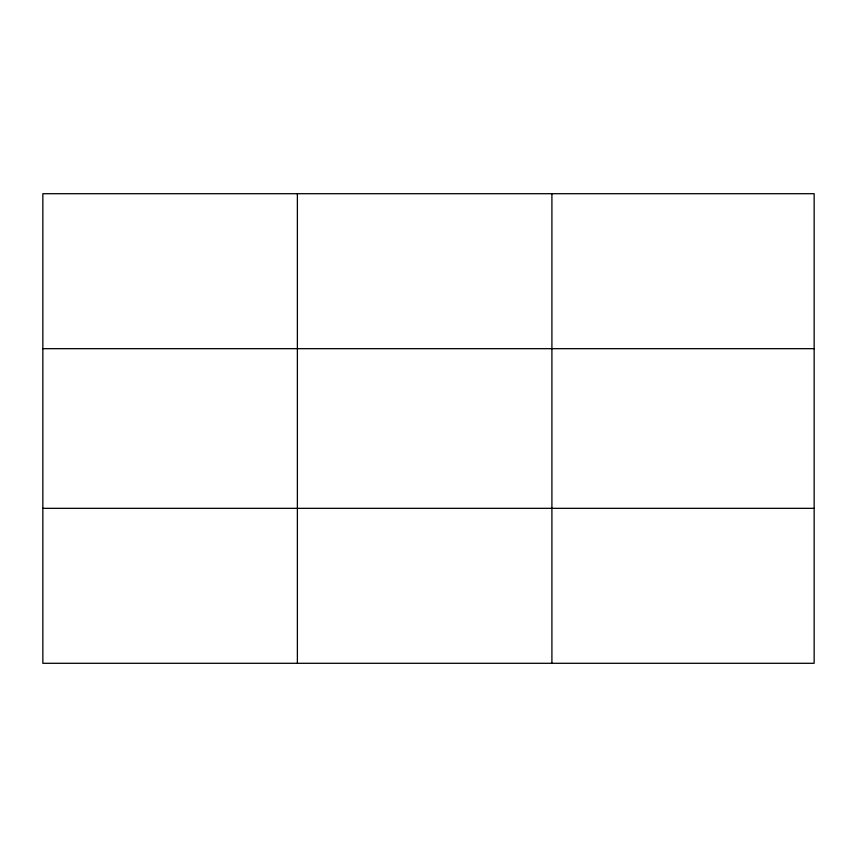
<?xml version="1.0" encoding="UTF-8"?>
<svg xmlns="http://www.w3.org/2000/svg" width="857" height="857" viewBox="0 0 857 857"><rect width="100%" height="100%" fill="white"/><g stroke="black" fill="none" stroke-linecap="round" stroke-linejoin="round"><path stroke-width="1.29" d="M297.379 193.703L297.379 663.297M551.908 193.703L551.908 663.297M814.15 508.33L814.15 663.297L42.85 663.297L42.85 193.703L814.15 193.703L814.15 508.33L42.85 508.33M42.85 348.67L814.15 348.67"/></g></svg>
